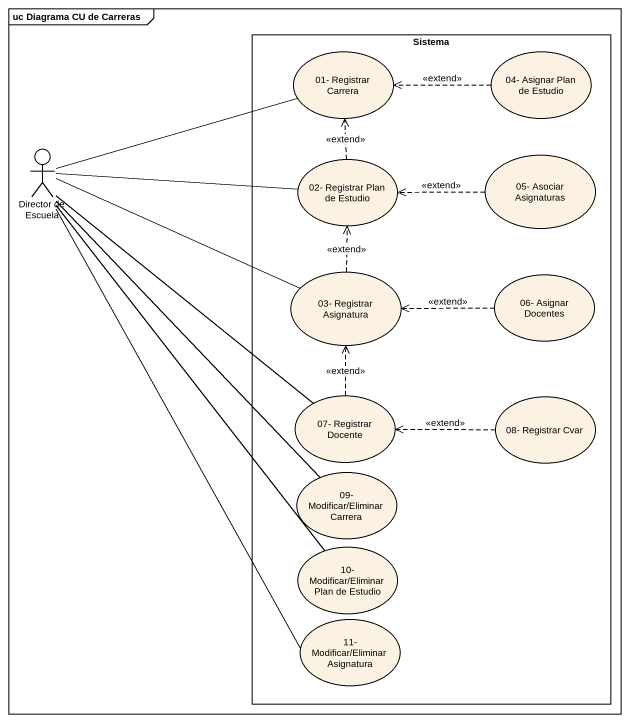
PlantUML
@startuml
mainframe uc Diagrama CU de Carreras
rectangle Sistema {
  usecase "01- Registrar Carrera" as u01_Registrar_Carrera #FCF2E3
  usecase "04- Asignar Plan de Estudio" as u04_Asignar_Plan_de_Estudio #FCF2E3
  usecase "02- Registrar Plan de Estudio" as u02_Registrar_Plan_de_Estudio #FCF2E3
  usecase "05- Asociar Asignaturas" as u05_Asociar_Asignaturas #FCF2E3
  usecase "03- Registrar Asignatura" as u03_Registrar_Asignatura #FCF2E3
  usecase "06- Asignar Docentes" as u06_Asignar_Docentes #FCF2E3
  usecase "07- Registrar Docente" as u07_Registrar_Docente #FCF2E3
  usecase "08- Registrar Cvar" as u08_Registrar_Cvar #FCF2E3
  usecase "09- Modificar/Eliminar Carrera" as u09_Modificar_Eliminar #FCF2E3
  usecase "10- Modificar/Eliminar Plan de Estudio" as u10_Modificar_Eliminar_Plan #FCF2E3
  usecase "11- Modificar/Eliminar Asignatura" as u11_Modificar_Eliminar #FCF2E3
}
actor "Director de Escuela" as Director_de_Escuela
u04_Asignar_Plan_de_Estudio .left.> u01_Registrar_Carrera : <<extend>>
Director_de_Escuela -right- u01_Registrar_Carrera
Director_de_Escuela -right- u02_Registrar_Plan_de_Estudio
Director_de_Escuela -right- u03_Registrar_Asignatura
Director_de_Escuela -- u07_Registrar_Docente
Director_de_Escuela -- u09_Modificar_Eliminar
Director_de_Escuela -- u10_Modificar_Eliminar_Plan
Director_de_Escuela -- u11_Modificar_Eliminar
u02_Registrar_Plan_de_Estudio .up.> u01_Registrar_Carrera : <<extend>>
u05_Asociar_Asignaturas .left.> u02_Registrar_Plan_de_Estudio : <<extend>>
u03_Registrar_Asignatura .up.> u02_Registrar_Plan_de_Estudio : <<extend>>
u06_Asignar_Docentes .left.> u03_Registrar_Asignatura : <<extend>>
u07_Registrar_Docente .up.> u03_Registrar_Asignatura : <<extend>>
u08_Registrar_Cvar .left.> u07_Registrar_Docente : <<extend>>
@enduml
